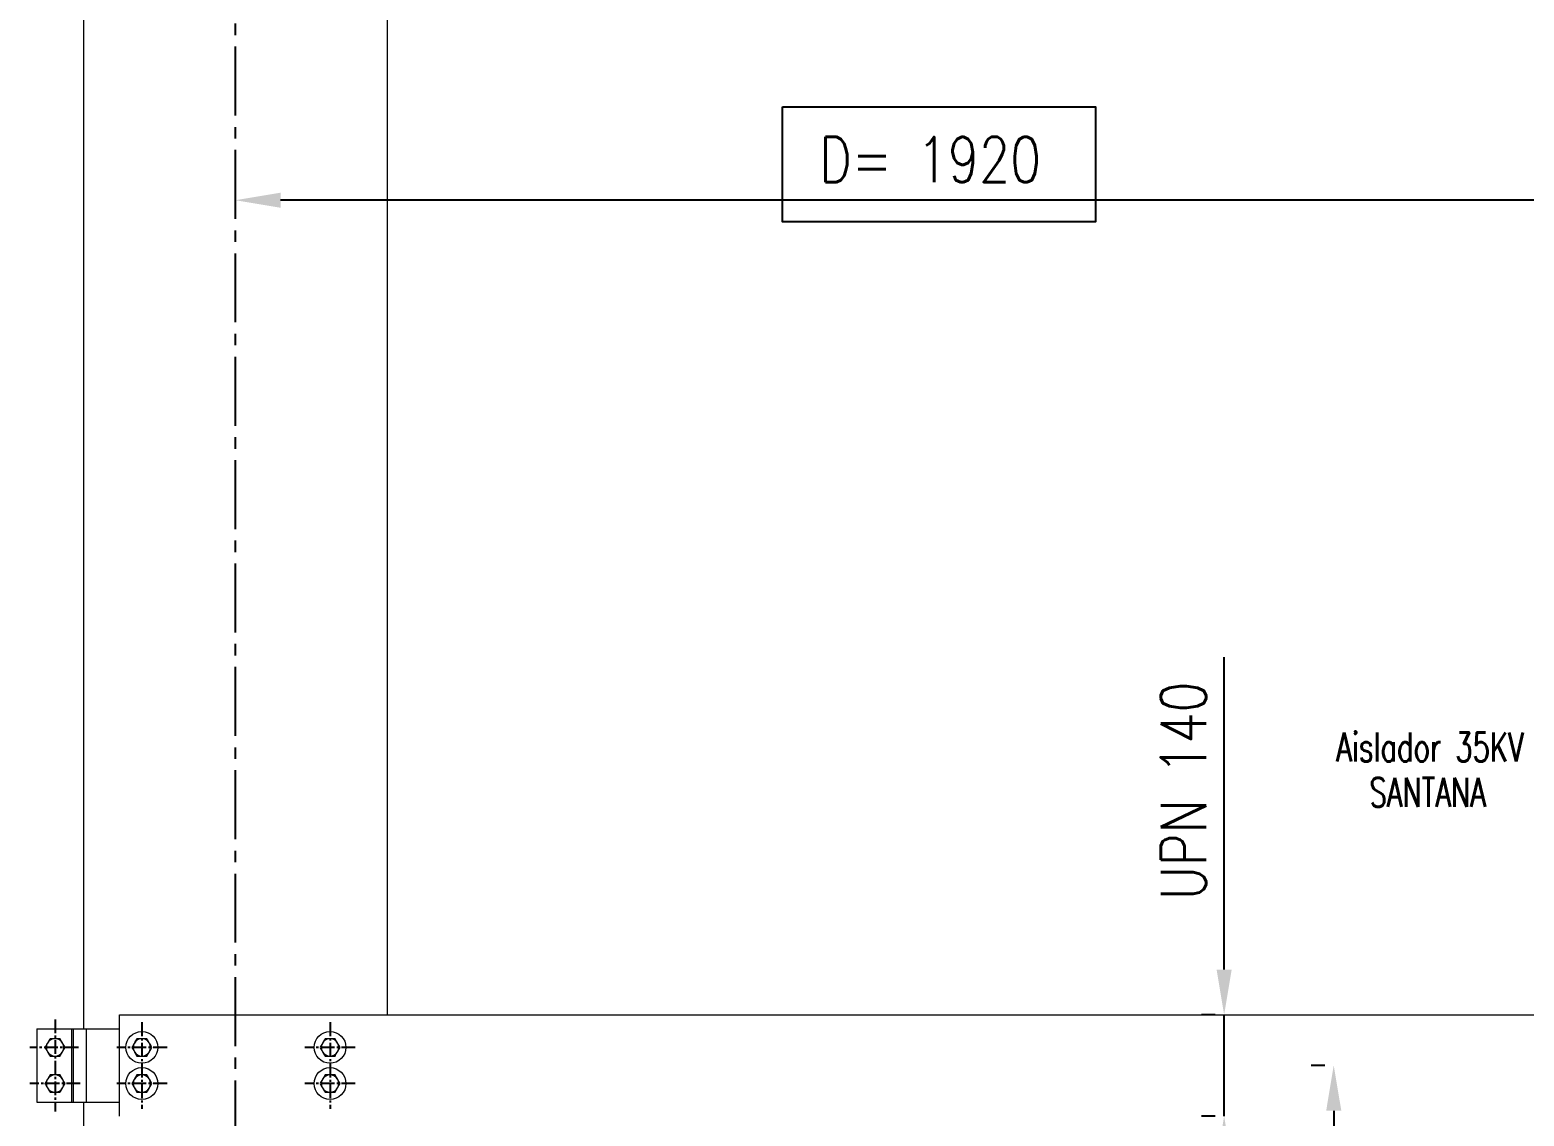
# Model space of a CAD drawing. Header units: millimetres. Extents: x 1587714 to 3094800, y -694377 to -413614.
# Drawn here: x 2024798 to 2026863, y -551990 to -550489 of the extents above; entities that cross this region are included whole.
import ezdxf

# ---------------------------------------------------------------- set-up
doc = ezdxf.new("R2010")
doc.units = ezdxf.units.MM
doc.linetypes.add('CENTER2', pattern=[28.575, 19.05, -3.175, 3.175, -3.175])
for name, color, linetype in [('0_EJES', 1, 'CENTER2'), ('M0_EQUIPOS', 7, 'Continuous'), ('M2_PLBULONES', 2, 'Continuous'), ('M_DIM', 1, 'Continuous')]:
    doc.layers.add(name, color=color, linetype=linetype)
doc.styles.add('STYLE-MSF', font='simplex.shx', dxfattribs={"width": 0.8})
doc.dimstyles.new('DIM1-25', dxfattribs={"dimscale": 25, "dimtxt": 2.5, "dimasz": 2.5, "dimexe": 1.25, "dimexo": 0.5, "dimgap": 1, "dimtad": 1, "dimdec": 1, "dimtxsty": 'STYLE-MSF', "dimcen": 2.5, "dimclrd": 8, "dimclre": 8, "dimclrt": 3, "dimaunit": 1, "dimadec": 1, "dimazin": 2, "dimtfac": 1, "dimtdec": 1, "dimtmove": 0, "dimatfit": 3, "dimfxl": 1, "dimlwd": -1, "dimlwe": -1, "dimarcsym": 0})

# ---------------------------------------------------------------- blocks, each defined once
blk = doc.blocks.new('*D49')
at = {"layer": 'Defpoints', "color": 0}
for p in [(2025082.1, -550724.1), (2025082.1, -550724.1), (2027002.1, -551162)]:
    blk.add_point(p, dxfattribs=at)
at = {"layer": 'M_DIM', "color": 8}
for p, q in [((2025082.1, -550711.6), (2025082.1, -550692.9)), ((2027002.1, -551149.5), (2027002.1, -550692.9)), ((2026939.6, -550724.1), (2025144.6, -550724.1))]:
    blk.add_line(p, q, dxfattribs=at)
for points in [[(2025144.6, -550713.7), (2025144.6, -550734.5), (2025082.1, -550724.1)], [(2026939.6, -550713.7), (2026939.6, -550734.5), (2027002.1, -550724.1)]]:
    blk.add_solid(points, dxfattribs=at)
at = {"layer": 'M_DIM', "color": 3, "insert": (2026042.1, -550667.9), "char_height": 62.5, "attachment_point": 5, "style": 'STYLE-MSF'}
blk.add_mtext('D= 1920', dxfattribs=at)
blk = doc.blocks.new('*D81')
at = {"layer": 'Defpoints', "color": 0}
for p in [(2026448.3, -551849.8), (2026448.3, -551989.8), (2026448.3, -551989.8)]:
    blk.add_point(p, dxfattribs=at)
at = {"layer": 'M_DIM', "color": 8}
for p, q in [((2026448.3, -551787.3), (2026448.3, -551355.8)), ((2026435.8, -551849.8), (2026417, -551849.8)), ((2026448.3, -551989.8), (2026448.3, -551849.8)), ((2026435.8, -551989.8), (2026417, -551989.8)), ((2026448.3, -552052.3), (2026448.3, -552114.8))]:
    blk.add_line(p, q, dxfattribs=at)
for points in [[(2026437.9, -551787.3), (2026458.7, -551787.3), (2026448.3, -551849.8)], [(2026437.9, -552052.3), (2026458.7, -552052.3), (2026448.3, -551989.8)]]:
    blk.add_solid(points, dxfattribs=at)
at = {"layer": 'M_DIM', "color": 3, "insert": (2026392, -551540.3), "char_height": 62.5, "attachment_point": 5, "rotation": 90, "style": 'STYLE-MSF'}
blk.add_mtext('UPN 140', dxfattribs=at)
blk = doc.blocks.new('*D82')
at = {"layer": 'Defpoints', "color": 0}
for p in [(2026599.7, -551919.8), (2026599.7, -552399.8), (2026599.7, -552399.8)]:
    blk.add_point(p, dxfattribs=at)
at = {"layer": 'M_DIM', "color": 8}
for p, q in [((2026587.2, -551919.8), (2026568.5, -551919.8)), ((2026599.7, -551982.3), (2026599.7, -552337.3)), ((2026587.2, -552399.8), (2026568.5, -552399.8))]:
    blk.add_line(p, q, dxfattribs=at)
for points in [[(2026589.3, -551982.3), (2026610.2, -551982.3), (2026599.7, -551919.8)], [(2026589.3, -552337.3), (2026610.2, -552337.3), (2026599.7, -552399.8)]]:
    blk.add_solid(points, dxfattribs=at)
at = {"layer": 'M_DIM', "color": 3, "insert": (2026543.5, -552159.8), "char_height": 62.5, "attachment_point": 5, "rotation": 90, "style": 'STYLE-MSF'}
blk.add_mtext('480', dxfattribs=at)

msp = doc.modelspace()

# ---------------------------------------------------------------- linework, layer by layer
at = {"layer": '0_EJES', "ltscale": 5}
msp.add_line((2025082.082, -561179.822), (2025082.082, -549179.822), dxfattribs=at)
at = {"layer": '0_EJES'}
for p, q in [((2024832.9086, -551856.1791), (2024832.9086, -551983.4648)), ((2024952.9086, -551860.0943), (2024952.9086, -551979.5496)), ((2025212.9086, -551860.0943), (2025212.9086, -551979.5496)), ((2024865.4533, -551894.822), (2024798.1809, -551894.822)), ((2024987.6363, -551894.822), (2024918.1809, -551894.822)), ((2025247.6363, -551894.822), (2025178.1809, -551894.822)), ((2024867.6363, -551944.822), (2024798.1809, -551944.822)), ((2024987.6363, -551944.822), (2024918.1809, -551944.822)), ((2025247.6363, -551944.822), (2025178.1809, -551944.822))]:
    msp.add_line(p, q, dxfattribs=at)
at = {"layer": 'M0_EQUIPOS', "color": 1, "linetype": 'Continuous', "lineweight": 15}
for p, q in [((2024872.0819, -549842.9221), (2024872.0819, -551869.0219)), ((2025292.082, -550807.4846), (2025292.082, -549842.9221)), ((2025292.082, -551849.822), (2025292.082, -549842.9221)), ((2024872.0819, -551970.622), (2024872.0819, -552349.022))]:
    msp.add_line(p, q, dxfattribs=at)
at = {"layer": 'M0_EQUIPOS', "linetype": 'Continuous', "lineweight": 15}
for p, q in [((2024922.0821, -551849.822), (2026902.0821, -551849.822)), ((2024922.0821, -551989.822), (2024922.0821, -551849.822)), ((2024807.9082, -551869.0219), (2024807.9082, -551970.622)), ((2024807.9082, -551869.0219), (2024855.5996, -551869.0219)), ((2024855.5996, -551869.0219), (2024855.5996, -551970.622)), ((2024855.5996, -551869.0219), (2024857.9084, -551869.0219)), ((2024857.9084, -551869.0219), (2024857.9084, -551970.622)), ((2024857.9084, -551869.0219), (2024875.8089, -551869.0219)), ((2024875.8089, -551869.0219), (2024875.8089, -551970.622)), ((2024875.8089, -551869.0219), (2024922.0821, -551869.0219)), ((2024807.9082, -551970.622), (2024855.5996, -551970.622)), ((2024855.5996, -551970.622), (2024857.9084, -551970.622)), ((2024857.9084, -551970.622), (2024875.8089, -551970.622)), ((2024875.8089, -551970.622), (2024922.0821, -551970.622))]:
    msp.add_line(p, q, dxfattribs=at)
at = {"layer": 'M2_PLBULONES', "linetype": 'Continuous', "lineweight": 15}
for centre in [(2024952.9086, -551894.822), (2025212.9086, -551894.822), (2024952.9086, -551944.822), (2025212.9086, -551944.822)]:
    msp.add_circle(centre, 22, dxfattribs=at)
for centre, start, end in [((2024832.9086, -551894.822), 90, 150), ((2024832.9086, -551894.822), 30, 90), ((2024952.9086, -551894.822), 90, 150), ((2024952.9086, -551894.822), 30, 90), ((2025212.9086, -551894.822), 90, 150), ((2025212.9086, -551894.822), 30, 90), ((2024832.9086, -551894.822), 150, 210), ((2024832.9086, -551894.822), 210, 270), ((2024832.9086, -551894.822), 270, 330), ((2024832.9086, -551894.822), 330, 30), ((2024952.9086, -551894.822), 150, 210), ((2024952.9086, -551894.822), 210, 270), ((2024952.9086, -551894.822), 270, 330), ((2024952.9086, -551894.822), 330, 30), ((2025212.9086, -551894.822), 150, 210), ((2025212.9086, -551894.822), 210, 270), ((2025212.9086, -551894.822), 270, 330), ((2025212.9086, -551894.822), 330, 30), ((2024832.9086, -551944.822), 150, 210), ((2024832.9086, -551944.822), 90, 150), ((2024832.9086, -551944.822), 30, 90), ((2024832.9086, -551944.822), 330, 30), ((2024952.9086, -551944.822), 150, 210), ((2024952.9086, -551944.822), 90, 150), ((2024952.9086, -551944.822), 30, 90), ((2024952.9086, -551944.822), 330, 30), ((2025212.9086, -551944.822), 150, 210), ((2025212.9086, -551944.822), 90, 150), ((2025212.9086, -551944.822), 30, 90), ((2025212.9086, -551944.822), 330, 30), ((2024832.9086, -551944.822), 210, 270), ((2024832.9086, -551944.822), 270, 330), ((2024952.9086, -551944.822), 210, 270), ((2024952.9086, -551944.822), 270, 330), ((2025212.9086, -551944.822), 210, 270), ((2025212.9086, -551944.822), 270, 330)]:
    msp.add_arc(centre, 12, start, end, dxfattribs=at)
for points, knots in [([(2024825.9803, -551882.822), (2024825.1034, -551884.3411), (2024823.9609, -551886.32), (2024822.7889, -551888.3503), (2024822.5166, -551888.822)], [0, 0, 0, 0, 0.767636388, 1, 1, 1, 1]), ([(2024832.9088, -551882.822), (2024832.7444, -551882.822), (2024831.5008, -551882.822), (2024829.156, -551882.822), (2024827.0454, -551882.822), (2024825.9803, -551882.822)], [0, 0, 0, 0, 0.070140426, 0.530766671, 1, 1, 1, 1]), ([(2024839.8372, -551882.822), (2024838.7118, -551882.822), (2024836.4407, -551882.822), (2024834.0931, -551882.822), (2024832.9088, -551882.822)], [0, 0, 0, 0, 0.495547284, 1, 1, 1, 1]), ([(2024843.301, -551888.822), (2024843.219, -551888.6798), (2024842.5979, -551887.6023), (2024841.4243, -551885.5724), (2024840.3695, -551883.7443), (2024839.8372, -551882.822)], [0, 0, 0, 0, 0.070082623, 0.530805082, 1, 1, 1, 1]), ([(2024945.9802, -551882.822), (2024945.4179, -551883.7964), (2024944.2828, -551885.7633), (2024943.1088, -551887.7963), (2024942.5165, -551888.822)], [0, 0, 0, 0, 0.4954290769, 1, 1, 1, 1]), ([(2024952.9087, -551882.822), (2024951.9911, -551882.822), (2024950.1419, -551882.822), (2024947.8333, -551882.822), (2024946.4578, -551882.822), (2024945.9802, -551882.822)], [0, 0, 0, 0, 0.391321814, 0.788678571, 1, 1, 1, 1]), ([(2024959.8371, -551882.822), (2024958.0829, -551882.822), (2024955.7977, -551882.822), (2024953.4533, -551882.822), (2024952.9087, -551882.822)], [0, 0, 0, 0, 0.767674747, 1, 1, 1, 1]), ([(2024963.3009, -551888.822), (2024963.2189, -551888.6798), (2024962.5977, -551887.6023), (2024961.4242, -551885.5724), (2024960.3694, -551883.7443), (2024959.8371, -551882.822)], [0, 0, 0, 0, 0.070082623, 0.530805082, 1, 1, 1, 1]), ([(2025205.9805, -551882.822), (2025205.4179, -551883.7964), (2025204.2825, -551885.7632), (2025203.1086, -551887.7962), (2025202.5162, -551888.822)], [0, 0, 0, 0, 0.495445758, 1, 1, 1, 1]), ([(2025212.9084, -551882.822), (2025211.9909, -551882.822), (2025210.1418, -551882.822), (2025207.8334, -551882.822), (2025206.458, -551882.822), (2025205.9805, -551882.822)], [0, 0, 0, 0, 0.391347905, 0.788664481, 1, 1, 1, 1]), ([(2025219.8369, -551882.822), (2025218.0828, -551882.822), (2025215.7976, -551882.822), (2025213.4532, -551882.822), (2025212.9084, -551882.822)], [0, 0, 0, 0, 0.767607185, 1, 1, 1, 1]), ([(2025223.3011, -551888.822), (2025223.2189, -551888.6798), (2025222.5968, -551887.6029), (2025221.4249, -551885.5719), (2025220.3695, -551883.7442), (2025219.8369, -551882.822)], [0, 0, 0, 0, 0.070114199, 0.530787619, 1, 1, 1, 1]), ([(2024822.5166, -551888.822), (2024822.0577, -551889.6167), (2024821.1329, -551891.218), (2024819.9782, -551893.217), (2024819.2907, -551894.4083), (2024819.0519, -551894.8219)], [0, 0, 0, 0, 0.3913663866, 0.7886481629, 1, 1, 1, 1]), ([(2024819.0519, -551894.8219), (2024819.6146, -551895.7964), (2024820.7504, -551897.7631), (2024821.9243, -551899.7962), (2024822.5166, -551900.822)], [0, 0, 0, 0, 0.495462442, 1, 1, 1, 1]), ([(2024822.5166, -551900.822), (2024822.5986, -551900.9642), (2024823.2198, -551902.0415), (2024824.3932, -551904.0715), (2024825.4481, -551905.8996), (2024825.9803, -551906.8219)], [0, 0, 0, 0, 0.070068962, 0.53079819, 1, 1, 1, 1]), ([(2024839.8372, -551906.8219), (2024840.076, -551906.4083), (2024840.7573, -551905.2281), (2024841.911, -551903.2293), (2024842.8356, -551901.628), (2024843.301, -551900.822)], [0, 0, 0, 0, 0.211352203, 0.603059713, 1, 1, 1, 1]), ([(2024846.7647, -551894.8219), (2024846.2024, -551893.8475), (2024845.0673, -551891.8806), (2024843.8933, -551889.8477), (2024843.301, -551888.822)], [0, 0, 0, 0, 0.495436329, 1, 1, 1, 1]), ([(2024843.301, -551900.822), (2024843.5733, -551900.3502), (2024844.7453, -551898.3199), (2024845.8877, -551896.341), (2024846.7647, -551894.8219)], [0, 0, 0, 0, 0.232363612, 1, 1, 1, 1]), ([(2024942.5165, -551888.822), (2024942.4341, -551888.9642), (2024941.8109, -551890.0404), (2024940.6408, -551892.0725), (2024939.5847, -551893.8998), (2024939.0518, -551894.8219)], [0, 0, 0, 0, 0.070132172, 0.530763294, 1, 1, 1, 1]), ([(2024939.0518, -551894.8219), (2024939.6145, -551895.7964), (2024940.7503, -551897.7631), (2024941.9242, -551899.7962), (2024942.5165, -551900.822)], [0, 0, 0, 0, 0.495462442, 1, 1, 1, 1]), ([(2024942.5165, -551900.822), (2024942.5985, -551900.9642), (2024943.2197, -551902.0415), (2024944.3931, -551904.0715), (2024945.448, -551905.8996), (2024945.9802, -551906.8219)], [0, 0, 0, 0, 0.070068962, 0.53079819, 1, 1, 1, 1]), ([(2024959.8371, -551906.8219), (2024960.3995, -551905.8475), (2024961.5346, -551903.8806), (2024962.7085, -551901.8477), (2024963.3009, -551900.822)], [0, 0, 0, 0, 0.495421852, 1, 1, 1, 1]), ([(2024966.7646, -551894.8219), (2024966.2023, -551893.8475), (2024965.0672, -551891.8806), (2024963.8932, -551889.8477), (2024963.3009, -551888.822)], [0, 0, 0, 0, 0.495436329, 1, 1, 1, 1]), ([(2024963.3009, -551900.822), (2024963.3829, -551900.6797), (2024964.004, -551899.6023), (2024965.1775, -551897.5723), (2024966.2324, -551895.7443), (2024966.7646, -551894.8219)], [0, 0, 0, 0, 0.070082623, 0.530805082, 1, 1, 1, 1]), ([(2025202.5162, -551888.822), (2025202.4341, -551888.9642), (2025201.8118, -551890.041), (2025200.6401, -551892.072), (2025199.5846, -551893.8997), (2025199.052, -551894.8219)], [0, 0, 0, 0, 0.070100546, 0.53078073, 1, 1, 1, 1]), ([(2025199.052, -551894.8219), (2025199.6148, -551895.7963), (2025200.7505, -551897.7629), (2025201.9241, -551899.7962), (2025202.5162, -551900.822)], [0, 0, 0, 0, 0.495479191, 1, 1, 1, 1]), ([(2025202.5162, -551900.822), (2025202.5984, -551900.9642), (2025203.2206, -551902.041), (2025204.3924, -551904.072), (2025205.4479, -551905.8997), (2025205.9805, -551906.8219)], [0, 0, 0, 0, 0.070100546, 0.53078073, 1, 1, 1, 1]), ([(2025219.8369, -551906.8219), (2025220.3994, -551905.8475), (2025221.5348, -551903.8808), (2025222.7088, -551901.8478), (2025223.3011, -551900.822)], [0, 0, 0, 0, 0.495438534, 1, 1, 1, 1]), ([(2025226.7648, -551894.8219), (2025226.2023, -551893.8475), (2025225.0669, -551891.8808), (2025223.8932, -551889.8478), (2025223.3011, -551888.822)], [0, 0, 0, 0, 0.4954697601, 1, 1, 1, 1]), ([(2025223.3011, -551900.822), (2025223.3831, -551900.6797), (2025224.0042, -551899.6023), (2025225.1777, -551897.5723), (2025226.2326, -551895.7443), (2025226.7648, -551894.8219)], [0, 0, 0, 0, 0.070082623, 0.530805082, 1, 1, 1, 1]), ([(2024825.9803, -551906.8219), (2024827.1055, -551906.8219), (2024829.3765, -551906.8219), (2024831.7242, -551906.8219), (2024832.9088, -551906.8219)], [0, 0, 0, 0, 0.495413559, 1, 1, 1, 1]), ([(2024832.9088, -551906.8219), (2024833.0728, -551906.8219), (2024834.3164, -551906.8219), (2024836.6613, -551906.8219), (2024838.7722, -551906.8219), (2024839.8372, -551906.8219)], [0, 0, 0, 0, 0.070004822, 0.530766367, 1, 1, 1, 1]), ([(2024945.9802, -551906.8219), (2024946.4578, -551906.8219), (2024947.8207, -551906.8219), (2024950.1287, -551906.8219), (2024951.978, -551906.8219), (2024952.9087, -551906.8219)], [0, 0, 0, 0, 0.211321796, 0.60308163, 1, 1, 1, 1]), ([(2024952.9087, -551906.8219), (2024953.4533, -551906.8219), (2024955.7977, -551906.8219), (2024958.0829, -551906.8219), (2024959.8371, -551906.8219)], [0, 0, 0, 0, 0.232325253, 1, 1, 1, 1]), ([(2025205.9805, -551906.8219), (2025206.458, -551906.8219), (2025207.8207, -551906.8219), (2025210.1286, -551906.8219), (2025211.9777, -551906.8219), (2025212.9084, -551906.8219)], [0, 0, 0, 0, 0.211335883, 0.6030551704, 1, 1, 1, 1]), ([(2025212.9084, -551906.8219), (2025213.4532, -551906.8219), (2025215.7976, -551906.8219), (2025218.0828, -551906.8219), (2025219.8369, -551906.8219)], [0, 0, 0, 0, 0.232392815, 1, 1, 1, 1]), ([(2024822.5166, -551938.822), (2024822.0577, -551939.6167), (2024821.1329, -551941.2181), (2024819.9782, -551943.2171), (2024819.2907, -551944.4083), (2024819.0519, -551944.822)], [0, 0, 0, 0, 0.391375303, 0.788651259, 1, 1, 1, 1]), ([(2024819.0519, -551944.822), (2024819.6146, -551945.7964), (2024820.7504, -551947.763), (2024821.9243, -551949.7961), (2024822.5166, -551950.8219)], [0, 0, 0, 0, 0.495455219, 1, 1, 1, 1]), ([(2024825.9803, -551932.8219), (2024825.1034, -551934.341), (2024823.9609, -551936.3199), (2024822.7889, -551938.3502), (2024822.5166, -551938.822)], [0, 0, 0, 0, 0.767636388, 1, 1, 1, 1]), ([(2024832.9088, -551932.8219), (2024832.7444, -551932.8219), (2024831.5008, -551932.8219), (2024829.156, -551932.8219), (2024827.0454, -551932.8219), (2024825.9803, -551932.8219)], [0, 0, 0, 0, 0.070140426, 0.530766671, 1, 1, 1, 1]), ([(2024839.8372, -551932.8219), (2024838.7118, -551932.8219), (2024836.4407, -551932.8219), (2024834.0931, -551932.8219), (2024832.9088, -551932.8219)], [0, 0, 0, 0, 0.495547284, 1, 1, 1, 1]), ([(2024843.301, -551938.822), (2024843.219, -551938.6797), (2024842.5979, -551937.6023), (2024841.4243, -551935.5723), (2024840.3695, -551933.7443), (2024839.8372, -551932.8219)], [0, 0, 0, 0, 0.070082623, 0.530805082, 1, 1, 1, 1]), ([(2024846.7647, -551944.822), (2024846.2024, -551943.8476), (2024845.0673, -551941.8807), (2024843.8933, -551939.8477), (2024843.301, -551938.822)], [0, 0, 0, 0, 0.4954290769, 1, 1, 1, 1]), ([(2024843.301, -551950.8219), (2024843.5733, -551950.3502), (2024844.7453, -551948.3199), (2024845.8877, -551946.3411), (2024846.7647, -551944.822)], [0, 0, 0, 0, 0.232366967, 1, 1, 1, 1]), ([(2024942.5165, -551938.822), (2024942.4341, -551938.9642), (2024941.8111, -551940.0405), (2024940.6407, -551942.0724), (2024939.5847, -551943.8998), (2024939.0518, -551944.822)], [0, 0, 0, 0, 0.07014584, 0.53075573, 1, 1, 1, 1]), ([(2024939.0518, -551944.822), (2024939.6145, -551945.7964), (2024940.7503, -551947.763), (2024941.9242, -551949.7961), (2024942.5165, -551950.8219)], [0, 0, 0, 0, 0.495455219, 1, 1, 1, 1]), ([(2024945.9802, -551932.8219), (2024945.4179, -551933.7964), (2024944.2828, -551935.7633), (2024943.1088, -551937.7962), (2024942.5165, -551938.822)], [0, 0, 0, 0, 0.4954290769, 1, 1, 1, 1]), ([(2024952.9087, -551932.8219), (2024951.9911, -551932.8219), (2024950.1419, -551932.8219), (2024947.8333, -551932.8219), (2024946.4578, -551932.8219), (2024945.9802, -551932.8219)], [0, 0, 0, 0, 0.391321814, 0.788678571, 1, 1, 1, 1]), ([(2024959.8371, -551932.8219), (2024958.0829, -551932.8219), (2024955.7977, -551932.8219), (2024953.4533, -551932.8219), (2024952.9087, -551932.8219)], [0, 0, 0, 0, 0.767674747, 1, 1, 1, 1]), ([(2024963.3009, -551938.822), (2024963.2189, -551938.6797), (2024962.5977, -551937.6023), (2024961.4242, -551935.5723), (2024960.3694, -551933.7443), (2024959.8371, -551932.8219)], [0, 0, 0, 0, 0.070082623, 0.530805082, 1, 1, 1, 1]), ([(2024966.7646, -551944.822), (2024966.2023, -551943.8476), (2024965.0672, -551941.8807), (2024963.8932, -551939.8477), (2024963.3009, -551938.822)], [0, 0, 0, 0, 0.4954290769, 1, 1, 1, 1]), ([(2024963.3009, -551950.8219), (2024963.3829, -551950.6797), (2024964.0041, -551949.6024), (2024965.1775, -551947.5724), (2024966.2324, -551945.7443), (2024966.7646, -551944.822)], [0, 0, 0, 0, 0.070068962, 0.53079819, 1, 1, 1, 1]), ([(2025202.5162, -551938.822), (2025202.4341, -551938.9642), (2025201.812, -551940.0411), (2025200.64, -551942.072), (2025199.5846, -551943.8997), (2025199.052, -551944.822)], [0, 0, 0, 0, 0.070114221, 0.530773169, 1, 1, 1, 1]), ([(2025199.052, -551944.822), (2025199.6148, -551945.7964), (2025200.7506, -551947.7629), (2025201.9241, -551949.7961), (2025202.5162, -551950.8219)], [0, 0, 0, 0, 0.495471967, 1, 1, 1, 1]), ([(2025205.9805, -551932.8219), (2025205.4179, -551933.7964), (2025204.2825, -551935.7632), (2025203.1086, -551937.7962), (2025202.5162, -551938.822)], [0, 0, 0, 0, 0.495445758, 1, 1, 1, 1]), ([(2025212.9084, -551932.8219), (2025211.9909, -551932.8219), (2025210.1418, -551932.8219), (2025207.8334, -551932.8219), (2025206.458, -551932.8219), (2025205.9805, -551932.8219)], [0, 0, 0, 0, 0.391347905, 0.788664481, 1, 1, 1, 1]), ([(2025219.8369, -551932.8219), (2025218.0828, -551932.8219), (2025215.7976, -551932.8219), (2025213.4532, -551932.8219), (2025212.9084, -551932.8219)], [0, 0, 0, 0, 0.767607185, 1, 1, 1, 1]), ([(2025223.3011, -551938.822), (2025223.2189, -551938.6797), (2025222.5968, -551937.6028), (2025221.4249, -551935.5719), (2025220.3695, -551933.7442), (2025219.8369, -551932.8219)], [0, 0, 0, 0, 0.070114199, 0.530787619, 1, 1, 1, 1]), ([(2025226.7648, -551944.822), (2025226.2023, -551943.8476), (2025225.0668, -551941.8809), (2025223.8932, -551939.8478), (2025223.3011, -551938.822)], [0, 0, 0, 0, 0.495462507, 1, 1, 1, 1]), ([(2025223.3011, -551950.8219), (2025223.3831, -551950.6797), (2025224.0043, -551949.6024), (2025225.1777, -551947.5724), (2025226.2326, -551945.7443), (2025226.7648, -551944.822)], [0, 0, 0, 0, 0.070068962, 0.53079819, 1, 1, 1, 1]), ([(2024822.5166, -551950.8219), (2024822.5986, -551950.9642), (2024823.2197, -551952.0416), (2024824.3932, -551954.0716), (2024825.4481, -551955.8996), (2024825.9803, -551956.822)], [0, 0, 0, 0, 0.070082623, 0.530805082, 1, 1, 1, 1]), ([(2024825.9803, -551956.822), (2024827.1055, -551956.822), (2024829.3765, -551956.822), (2024831.7242, -551956.822), (2024832.9088, -551956.822)], [0, 0, 0, 0, 0.495413559, 1, 1, 1, 1]), ([(2024832.9088, -551956.822), (2024833.0728, -551956.822), (2024834.3164, -551956.822), (2024836.6613, -551956.822), (2024838.7722, -551956.822), (2024839.8372, -551956.822)], [0, 0, 0, 0, 0.070004822, 0.530766367, 1, 1, 1, 1]), ([(2024839.8372, -551956.822), (2024840.076, -551956.4083), (2024840.7573, -551955.2281), (2024841.911, -551953.2292), (2024842.8356, -551951.6279), (2024843.301, -551950.8219)], [0, 0, 0, 0, 0.2113633971, 0.6030653472, 1, 1, 1, 1]), ([(2024942.5165, -551950.8219), (2024942.5985, -551950.9642), (2024943.2196, -551952.0416), (2024944.3931, -551954.0716), (2024945.448, -551955.8996), (2024945.9802, -551956.822)], [0, 0, 0, 0, 0.070082623, 0.530805082, 1, 1, 1, 1]), ([(2024945.9802, -551956.822), (2024946.4578, -551956.822), (2024947.8207, -551956.822), (2024950.1287, -551956.822), (2024951.978, -551956.822), (2024952.9087, -551956.822)], [0, 0, 0, 0, 0.211321796, 0.60308163, 1, 1, 1, 1]), ([(2024952.9087, -551956.822), (2024953.4533, -551956.822), (2024955.7977, -551956.822), (2024958.0829, -551956.822), (2024959.8371, -551956.822)], [0, 0, 0, 0, 0.232325253, 1, 1, 1, 1]), ([(2024959.8371, -551956.822), (2024960.3995, -551955.8475), (2024961.5345, -551953.8806), (2024962.7085, -551951.8477), (2024963.3009, -551950.8219)], [0, 0, 0, 0, 0.4954290769, 1, 1, 1, 1]), ([(2025202.5162, -551950.8219), (2025202.5984, -551950.9642), (2025203.2205, -551952.0411), (2025204.3924, -551954.072), (2025205.4479, -551955.8997), (2025205.9805, -551956.822)], [0, 0, 0, 0, 0.070114199, 0.530787619, 1, 1, 1, 1]), ([(2025205.9805, -551956.822), (2025206.458, -551956.822), (2025207.8207, -551956.822), (2025210.1286, -551956.822), (2025211.9777, -551956.822), (2025212.9084, -551956.822)], [0, 0, 0, 0, 0.211335883, 0.6030551704, 1, 1, 1, 1]), ([(2025212.9084, -551956.822), (2025213.4532, -551956.822), (2025215.7976, -551956.822), (2025218.0828, -551956.822), (2025219.8369, -551956.822)], [0, 0, 0, 0, 0.232392815, 1, 1, 1, 1]), ([(2025219.8369, -551956.822), (2025220.3994, -551955.8475), (2025221.5348, -551953.8807), (2025222.7088, -551951.8477), (2025223.3011, -551950.8219)], [0, 0, 0, 0, 0.495445758, 1, 1, 1, 1])]:
    msp.add_open_spline(points, degree=3, knots=knots, dxfattribs=at)
at = {"layer": 'M_DIM'}
msp.add_lwpolyline([(2025838.2245, -550594.982), (2026270.3436, -550594.982), (2026270.3436, -550753.9023), (2025838.2245, -550753.9023)], close=True, dxfattribs=at)

# ---------------------------------------------------------------- texts
at = {"layer": 'M_DIM', "color": 7, "style": 'STYLE-MSF', "width": 0.7}
for s, p in [('Aislador 35KV', (2026603.1862, -551499.8878)), ('SANTANA', (2026649.1773, -551562.3579))]:
    msp.add_text(s, height=40, dxfattribs=at).set_placement(p)

# ---------------------------------------------------------------- dimensions: what is measured, and where the dimension line sits
at = {"layer": 'M_DIM'}
dim = msp.add_linear_dim(base=(2025082.0817, -550724.1008), p1=(2027002.082, -551161.9731), p2=(2025082.0817, -550724.1008), text='D= <>', dimstyle='DIM1-25', dxfattribs=at)
dim.commit()
dim.dimension.update_dxf_attribs({"geometry": '*D49', "text_midpoint": (2026042.0818, -550667.8508)})
dim = msp.add_linear_dim(base=(2026448.2743, -551989.8222), p1=(2026448.2743, -551849.8222), p2=(2026448.2743, -551989.8222), angle=90, text='UPN <>', dimstyle='DIM1-25', dxfattribs=at)
dim.commit()
dim.dimension.update_dxf_attribs({"geometry": '*D81', "text_midpoint": (2026448.2743, -551540.2984), "dimtype": 160})
dim = msp.add_linear_dim(base=(2026599.746, -552399.8222), p1=(2026599.746, -551919.8222), p2=(2026599.746, -552399.8222), angle=90, dimstyle='DIM1-25', dxfattribs=at)
dim.commit()
dim.dimension.update_dxf_attribs({"geometry": '*D82', "text_midpoint": (2026543.496, -552159.8222)})

doc.saveas('drawing.dxf')
